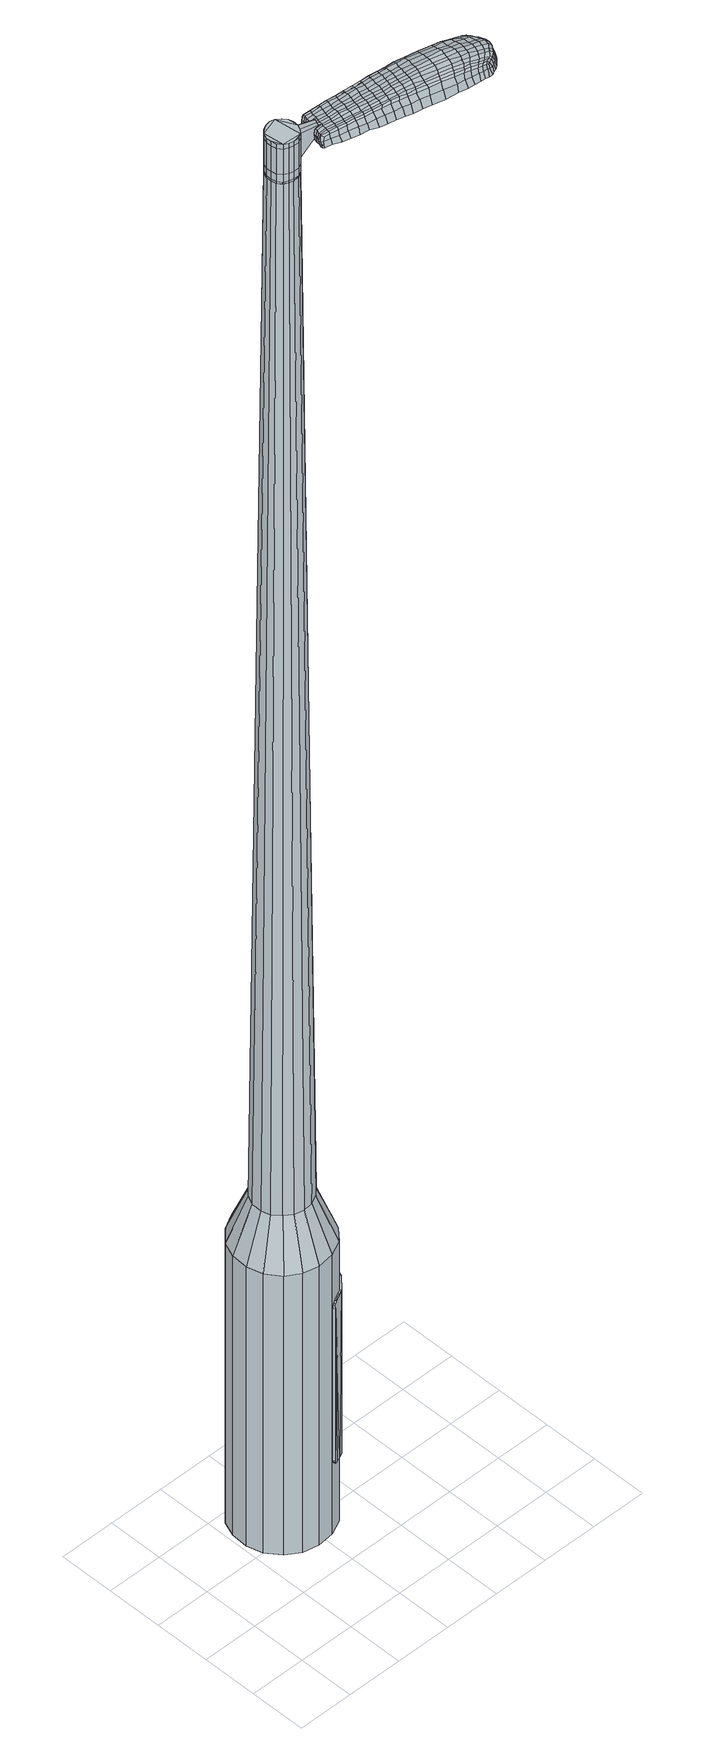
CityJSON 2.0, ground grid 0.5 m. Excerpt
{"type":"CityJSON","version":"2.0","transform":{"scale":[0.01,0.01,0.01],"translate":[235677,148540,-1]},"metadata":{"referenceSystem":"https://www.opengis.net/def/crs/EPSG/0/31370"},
"CityObjects":{
"object1":{"type":"GenericCityObject","attributes":{"cluster":130,"mean_distance_to_centroid":0.0256,"new_centroid_x":235677.94,"new_centroid_y":148541.18,"mean_distance_to_camera":5.74,"H1":27.94,"H2":18.45,"Z_final":111.02,"cluster2":-1,"proj_x":235677.26,"proj_y":148544.09,"id_line":62578,"bearing_l":256.79,"distance":2.99,"orientation":"left","G_obj":346.79},"geometry":[{"type":"MultiSurface","lod":"2","boundaries":[[[0,1,2,3]],[[1,4,5,2]],[[4,6,7,5]],[[6,8,9,7]],[[8,10,11,9]],[[10,12,13,11]],[[12,14,15,13]],[[14,16,17,15]],[[16,18,19,17]],[[18,20,21,19]],[[20,22,23,21]],[[22,24,25,23]],[[24,26,27,25]],[[26,28,29,27]],[[28,30,31,29]],[[30,32,33,31]],[[32,34,35,33]],[[34,0,3,35]],[[36,37,38,39]],[[38,40,41,42]],[[41,43,42]],[[42,44,45,46]],[[45,47,46]],[[46,48,49,50]],[[49,51,50]],[[42,46,50,38]],[[50,52,39,38]],[[53,36,39]],[[2,5,7,35]],[[7,9,11,15]],[[11,13,15]],[[15,17,19,23]],[[19,21,23]],[[23,25,27,31]],[[27,29,31]],[[15,23,31,7]],[[31,33,35,7]],[[3,2,35]],[[1,0,54,55]],[[0,34,56,54]],[[34,32,57,56]],[[32,30,58,57]],[[30,28,59,58]],[[28,26,60,59]],[[26,24,61,60]],[[24,22,62,61]],[[22,20,63,62]],[[20,18,64,63]],[[18,16,65,64]],[[16,14,66,65]],[[14,12,67,66]],[[12,10,68,67]],[[10,8,69,68]],[[8,6,70,69]],[[6,4,71,70]],[[4,1,55,71]],[[55,54,72,73]],[[54,56,74,72]],[[56,57,75,74]],[[57,58,76,75]],[[58,59,77,76]],[[59,60,78,77]],[[60,61,79,78]],[[61,62,80,79]],[[62,63,81,80]],[[63,64,82,81]],[[64,65,83,82]],[[65,66,84,83]],[[66,67,85,84]],[[67,68,86,85]],[[68,69,87,86]],[[69,70,88,87]],[[70,71,89,88]],[[71,55,73,89]],[[90,91,92,73]],[[74,93,91,90]],[[94,95,93,74]],[[76,96,95,94]],[[97,98,96,76]],[[99,100,98,97]],[[79,101,100,99]],[[80,102,101,79]],[[103,104,102,80]],[[82,105,104,103]],[[83,106,105,82]],[[84,107,106,83]],[[108,109,107,84]],[[86,110,109,108]],[[87,111,110,86]],[[112,113,111,87]],[[114,115,113,112]],[[73,92,115,114]],[[116,117,118,119]],[[120,116,119,121]],[[122,120,121,123]],[[124,122,123,125]],[[126,124,125,127]],[[128,126,127,129]],[[130,128,129,131]],[[132,130,131,133]],[[134,132,133,135]],[[136,134,135,137]],[[138,136,137,139]],[[140,138,139,141]],[[142,140,141,143]],[[144,142,143,145]],[[146,144,145,147]],[[148,146,147,149]],[[72,90,73]],[[72,74,90]],[[75,94,74]],[[75,76,94]],[[77,97,76]],[[77,78,99,97]],[[78,79,99]],[[81,103,80]],[[81,82,103]],[[85,108,84]],[[85,86,108]],[[88,112,87]],[[88,89,114,112]],[[89,73,114]],[[150,92,91]],[[151,115,92]],[[151,152,113,115]],[[152,111,113]],[[153,109,110]],[[153,107,109]],[[154,104,105]],[[154,102,104]],[[155,100,101]],[[155,156,98,100]],[[156,96,98]],[[157,95,96]],[[157,93,95]],[[150,91,93]],[[39,52,148,158]],[[92,150,159,149]],[[53,39,158,117]],[[150,93,118,159]],[[36,53,117,116]],[[93,157,119,118]],[[37,36,116,120]],[[157,96,121,119]],[[38,37,120,122]],[[96,156,123,121]],[[40,38,122,124]],[[156,155,125,123]],[[41,40,124,126]],[[155,101,127,125]],[[43,41,126,128]],[[101,102,129,127]],[[42,43,128,130]],[[102,154,131,129]],[[44,42,130,132]],[[154,105,133,131]],[[45,44,132,134]],[[105,106,135,133]],[[47,45,134,136]],[[106,107,137,135]],[[46,47,136,138]],[[107,153,139,137]],[[48,46,138,140]],[[153,110,141,139]],[[49,48,140,142]],[[110,111,143,141]],[[51,49,142,144]],[[111,152,145,143]],[[50,51,144,146]],[[152,151,147,145]],[[52,50,146,148]],[[151,92,149,147]],[[148,149,160,161]],[[149,159,162,160]],[[159,118,163,162]],[[118,117,164,163]],[[117,158,165,164]],[[158,148,161,165]],[[166,167,168,169]],[[170,166,169,171]],[[166,170,172,173]],[[167,166,173,174]],[[175,176,177,178]],[[179,175,178,180]],[[175,179,181,182]],[[176,175,182,183]],[[184,185,186,187]],[[188,184,187,189]],[[184,188,190,191]],[[185,184,191,192]],[[193,194,195,196]],[[197,193,196,198]],[[193,197,199,200]],[[194,193,200,201]],[[202,203,204,205]],[[206,202,205,207]],[[202,206,208,209]],[[203,202,209,210]],[[211,212,213,214]],[[215,211,214,216]],[[211,215,217,218]],[[212,211,218,219]],[[220,221,222,223]],[[212,220,223,213]],[[220,212,219,224]],[[221,220,224,225]],[[226,227,228,229]],[[221,226,229,222]],[[226,221,225,230]],[[227,226,230,231]],[[232,170,171,233]],[[227,232,233,228]],[[232,227,231,234]],[[170,232,234,172]],[[235,236,237,238]],[[239,235,238,240]],[[235,239,241,242]],[[236,235,242,243]],[[244,245,246,247]],[[236,244,247,237]],[[244,236,243,248]],[[245,244,248,249]],[[250,251,252,253]],[[245,250,253,246]],[[250,245,249,254]],[[251,250,254,255]],[[256,257,258,259]],[[251,256,259,252]],[[256,251,255,260]],[[257,256,260,261]],[[262,167,174,263]],[[257,262,263,258]],[[262,257,261,264]],[[167,262,264,168]],[[265,266,267,268]],[[269,265,268,270]],[[265,269,271,272]],[[266,265,272,273]],[[274,275,276,277]],[[266,274,277,267]],[[274,266,273,278]],[[275,274,278,279]],[[280,281,282,283]],[[275,280,283,276]],[[280,275,279,284]],[[281,280,284,285]],[[286,179,180,287]],[[281,286,287,282]],[[286,281,285,288]],[[179,286,288,181]],[[289,290,291,292]],[[293,289,292,294]],[[289,293,295,296]],[[290,289,296,297]],[[298,299,300,301]],[[290,298,301,291]],[[298,290,297,302]],[[299,298,302,303]],[[304,305,306,307]],[[299,304,307,300]],[[304,299,303,308]],[[305,304,308,309]],[[310,311,312,313]],[[305,310,313,306]],[[310,305,309,314]],[[311,310,314,315]],[[316,176,183,317]],[[311,316,317,312]],[[316,311,315,318]],[[176,316,318,177]],[[319,205,204,320]],[[321,319,320,322]],[[319,321,323,324]],[[205,319,324,207]],[[325,321,322,326]],[[327,325,326,328]],[[325,327,329,330]],[[321,325,330,323]],[[331,327,328,332]],[[333,331,332,334]],[[331,333,335,336]],[[327,331,336,329]],[[337,333,334,338]],[[339,337,338,340]],[[337,339,341,342]],[[333,337,342,335]],[[343,339,340,344]],[[194,343,344,195]],[[343,194,201,345]],[[339,343,345,341]],[[346,347,192,191]],[[348,346,191,190]],[[346,348,349,350]],[[347,346,350,351]],[[352,353,351,350]],[[354,352,350,349]],[[352,354,355,356]],[[353,352,356,357]],[[358,359,357,356]],[[360,358,356,355]],[[358,360,361,362]],[[359,358,362,363]],[[364,365,363,362]],[[366,364,362,361]],[[364,366,199,197]],[[365,364,197,198]],[[367,368,369,370]],[[269,367,370,271]],[[367,269,270,371]],[[368,367,371,372]],[[373,188,189,374]],[[368,373,374,369]],[[373,368,372,375]],[[188,373,375,190]],[[376,377,378,379]],[[215,376,379,217]],[[376,215,216,380]],[[377,376,380,381]],[[382,383,384,385]],[[377,382,385,378]],[[382,377,381,386]],[[383,382,386,387]],[[388,185,192,389]],[[383,388,389,384]],[[388,383,387,390]],[[185,388,390,186]],[[391,392,393,394]],[[173,391,394,174]],[[391,173,172,395]],[[392,391,395,396]],[[397,398,399,400]],[[392,397,400,393]],[[397,392,396,401]],[[398,397,401,402]],[[403,196,195,404]],[[398,403,404,399]],[[403,398,402,405]],[[196,403,405,198]],[[406,407,408,409]],[[178,406,409,180]],[[406,178,177,410]],[[407,406,410,411]],[[412,200,199,413]],[[407,412,413,408]],[[412,407,411,414]],[[200,412,414,201]],[[415,416,417,418]],[[293,415,418,295]],[[415,293,294,419]],[[416,415,419,420]],[[421,206,207,422]],[[416,421,422,417]],[[421,416,420,423]],[[206,421,423,208]],[[424,425,426,427]],[[239,424,427,241]],[[424,239,240,428]],[[425,424,428,429]],[[430,431,432,433]],[[425,430,433,426]],[[430,425,429,434]],[[431,430,434,435]],[[436,203,210,437]],[[431,436,437,432]],[[436,431,435,438]],[[203,436,438,204]],[[439,440,429,428]],[[238,439,428,240]],[[439,238,237,441]],[[440,439,441,442]],[[443,444,435,434]],[[440,443,434,429]],[[443,440,442,445]],[[444,443,445,446]],[[447,320,204,438]],[[444,447,438,435]],[[447,444,446,448]],[[320,447,448,322]],[[449,450,451,452]],[[296,449,452,297]],[[449,296,295,418]],[[450,449,418,417]],[[453,324,323,454]],[[450,453,454,451]],[[453,450,417,422]],[[324,453,422,207]],[[455,456,442,441]],[[247,455,441,237]],[[455,247,246,457]],[[456,455,457,458]],[[459,460,446,445]],[[456,459,445,442]],[[459,456,458,461]],[[460,459,461,462]],[[463,326,322,448]],[[460,463,448,446]],[[463,460,462,464]],[[326,463,464,328]],[[465,466,467,468]],[[302,465,468,303]],[[465,302,297,452]],[[466,465,452,451]],[[469,330,329,470]],[[466,469,470,467]],[[469,466,451,454]],[[330,469,454,323]],[[471,472,458,457]],[[253,471,457,246]],[[471,253,252,473]],[[472,471,473,474]],[[475,476,462,461]],[[472,475,461,458]],[[475,472,474,477]],[[476,475,477,478]],[[479,332,328,464]],[[476,479,464,462]],[[479,476,478,480]],[[332,479,480,334]],[[481,482,483,484]],[[308,481,484,309]],[[481,308,303,468]],[[482,481,468,467]],[[485,336,335,486]],[[482,485,486,483]],[[485,482,467,470]],[[336,485,470,329]],[[487,488,474,473]],[[259,487,473,252]],[[487,259,258,489]],[[488,487,489,490]],[[491,492,478,477]],[[488,491,477,474]],[[491,488,490,493]],[[492,491,493,494]],[[495,338,334,480]],[[492,495,480,478]],[[495,492,494,496]],[[338,495,496,340]],[[497,498,499,500]],[[314,497,500,315]],[[497,314,309,484]],[[498,497,484,483]],[[501,342,341,502]],[[498,501,502,499]],[[501,498,483,486]],[[342,501,486,335]],[[503,504,490,489]],[[263,503,489,258]],[[503,263,174,394]],[[504,503,394,393]],[[505,506,494,493]],[[504,505,493,490]],[[505,504,393,400]],[[506,505,400,399]],[[507,344,340,496]],[[506,507,496,494]],[[507,506,399,404]],[[344,507,404,195]],[[508,509,411,410]],[[318,508,410,177]],[[508,318,315,500]],[[509,508,500,499]],[[510,345,201,414]],[[509,510,414,411]],[[510,509,499,502]],[[345,510,502,341]],[[511,512,372,371]],[[268,511,371,270]],[[511,268,267,513]],[[512,511,513,514]],[[515,348,190,375]],[[512,515,375,372]],[[515,512,514,516]],[[348,515,516,349]],[[517,518,519,520]],[[218,517,520,219]],[[517,218,217,379]],[[518,517,379,378]],[[521,522,523,524]],[[518,521,524,519]],[[521,518,378,385]],[[522,521,385,384]],[[525,347,351,526]],[[522,525,526,523]],[[525,522,384,389]],[[347,525,389,192]],[[527,528,514,513]],[[277,527,513,267]],[[527,277,276,529]],[[528,527,529,530]],[[531,354,349,516]],[[528,531,516,514]],[[531,528,530,532]],[[354,531,532,355]],[[533,534,535,536]],[[224,533,536,225]],[[533,224,219,520]],[[534,533,520,519]],[[537,538,539,540]],[[534,537,540,535]],[[537,534,519,524]],[[538,537,524,523]],[[541,353,357,542]],[[538,541,542,539]],[[541,538,523,526]],[[353,541,526,351]],[[543,544,530,529]],[[283,543,529,276]],[[543,283,282,545]],[[544,543,545,546]],[[547,360,355,532]],[[544,547,532,530]],[[547,544,546,548]],[[360,547,548,361]],[[549,550,551,552]],[[230,549,552,231]],[[549,230,225,536]],[[550,549,536,535]],[[553,554,555,556]],[[550,553,556,551]],[[553,550,535,540]],[[554,553,540,539]],[[557,359,363,558]],[[554,557,558,555]],[[557,554,539,542]],[[359,557,542,357]],[[559,560,546,545]],[[287,559,545,282]],[[559,287,180,409]],[[560,559,409,408]],[[561,366,361,548]],[[560,561,548,546]],[[561,560,408,413]],[[366,561,413,199]],[[562,563,396,395]],[[234,562,395,172]],[[562,234,231,552]],[[563,562,552,551]],[[564,565,402,401]],[[563,564,401,396]],[[564,563,551,556]],[[565,564,556,555]],[[566,365,198,405]],[[565,566,405,402]],[[566,565,555,558]],[[365,566,558,363]],[[567,568,569,570]],[[570,569,571,572]],[[573,571,569,574]],[[574,569,568,575]],[[576,577,578,579]],[[579,578,580,581]],[[582,580,578,583]],[[583,578,577,584]],[[585,586,587,588]],[[588,587,589,590]],[[591,589,587,592]],[[592,587,586,593]],[[594,595,596,597]],[[597,596,598,599]],[[600,598,596,601]],[[601,596,595,602]],[[603,604,605,606]],[[606,605,607,608]],[[609,607,605,610]],[[610,605,604,611]],[[612,613,614,615]],[[615,614,616,617]],[[618,616,614,619]],[[619,614,613,620]],[[621,622,623,624]],[[624,623,613,612]],[[620,613,623,625]],[[625,623,622,626]],[[627,628,629,630]],[[630,629,622,621]],[[626,622,629,631]],[[631,629,628,632]],[[572,571,633,634]],[[634,633,628,627]],[[632,628,633,635]],[[635,633,571,573]],[[636,637,638,639]],[[639,638,640,641]],[[642,640,638,643]],[[643,638,637,644]],[[645,646,647,648]],[[648,647,637,636]],[[644,637,647,649]],[[649,647,646,650]],[[651,652,653,654]],[[654,653,646,645]],[[650,646,653,655]],[[655,653,652,656]],[[657,658,659,660]],[[660,659,652,651]],[[656,652,659,661]],[[661,659,658,662]],[[575,568,663,664]],[[664,663,658,657]],[[662,658,663,665]],[[665,663,568,567]],[[666,667,668,669]],[[669,668,670,671]],[[672,670,668,673]],[[673,668,667,674]],[[675,676,677,678]],[[678,677,667,666]],[[674,667,677,679]],[[679,677,676,680]],[[681,682,683,684]],[[684,683,676,675]],[[680,676,683,685]],[[685,683,682,686]],[[581,580,687,688]],[[688,687,682,681]],[[686,682,687,689]],[[689,687,580,582]],[[690,691,692,693]],[[693,692,694,695]],[[696,694,692,697]],[[697,692,691,698]],[[699,700,701,702]],[[702,701,691,690]],[[698,691,701,703]],[[703,701,700,704]],[[705,706,707,708]],[[708,707,700,699]],[[704,700,707,709]],[[709,707,706,710]],[[711,712,713,714]],[[714,713,706,705]],[[710,706,713,715]],[[715,713,712,716]],[[584,577,717,718]],[[718,717,712,711]],[[716,712,717,719]],[[719,717,577,576]],[[603,606,720,721]],[[721,720,722,723]],[[724,722,720,725]],[[725,720,606,608]],[[723,722,726,727]],[[727,726,728,729]],[[730,728,726,731]],[[731,726,722,724]],[[729,728,732,733]],[[733,732,734,735]],[[736,734,732,737]],[[737,732,728,730]],[[735,734,738,739]],[[739,738,740,741]],[[742,740,738,743]],[[743,738,734,736]],[[741,740,744,745]],[[745,744,595,594]],[[602,595,744,746]],[[746,744,740,742]],[[593,747,748,592]],[[592,748,749,591]],[[750,749,748,751]],[[751,748,747,752]],[[752,753,754,751]],[[751,754,755,750]],[[756,755,754,757]],[[757,754,753,758]],[[758,759,760,757]],[[757,760,761,756]],[[762,761,760,763]],[[763,760,759,764]],[[764,765,766,763]],[[763,766,767,762]],[[600,767,766,598]],[[598,766,765,599]],[[768,769,770,771]],[[771,770,670,672]],[[671,670,770,772]],[[772,770,769,773]],[[590,589,774,775]],[[775,774,769,768]],[[773,769,774,776]],[[776,774,589,591]],[[777,778,779,780]],[[780,779,616,618]],[[617,616,779,781]],[[781,779,778,782]],[[783,784,785,786]],[[786,785,778,777]],[[782,778,785,787]],[[787,785,784,788]],[[593,586,789,790]],[[790,789,784,783]],[[788,784,789,791]],[[791,789,586,585]],[[792,793,794,795]],[[795,794,574,575]],[[573,574,794,796]],[[796,794,793,797]],[[798,799,800,801]],[[801,800,793,792]],[[797,793,800,802]],[[802,800,799,803]],[[594,597,804,805]],[[805,804,799,798]],[[803,799,804,806]],[[806,804,597,599]],[[807,808,809,810]],[[810,809,579,581]],[[576,579,809,811]],[[811,809,808,812]],[[600,601,813,814]],[[814,813,808,807]],[[812,808,813,815]],[[815,813,601,602]],[[816,817,818,819]],[[819,818,694,696]],[[695,694,818,820]],[[820,818,817,821]],[[608,607,822,823]],[[823,822,817,816]],[[821,817,822,824]],[[824,822,607,609]],[[825,826,827,828]],[[828,827,640,642]],[[641,640,827,829]],[[829,827,826,830]],[[831,832,833,834]],[[834,833,826,825]],[[830,826,833,835]],[[835,833,832,836]],[[611,604,837,838]],[[838,837,832,831]],[[836,832,837,839]],[[839,837,604,603]],[[830,840,841,829]],[[829,841,639,641]],[[636,639,841,842]],[[842,841,840,843]],[[836,844,845,835]],[[835,845,840,830]],[[843,840,845,846]],[[846,845,844,847]],[[603,721,848,839]],[[839,848,844,836]],[[847,844,848,849]],[[849,848,721,723]],[[850,851,852,853]],[[853,852,697,698]],[[696,697,852,819]],[[819,852,851,816]],[[724,725,854,855]],[[855,854,851,850]],[[816,851,854,823]],[[823,854,725,608]],[[843,856,857,842]],[[842,857,648,636]],[[645,648,857,858]],[[858,857,856,859]],[[847,860,861,846]],[[846,861,856,843]],[[859,856,861,862]],[[862,861,860,863]],[[723,727,864,849]],[[849,864,860,847]],[[863,860,864,865]],[[865,864,727,729]],[[866,867,868,869]],[[869,868,703,704]],[[698,703,868,853]],[[853,868,867,850]],[[730,731,870,871]],[[871,870,867,866]],[[850,867,870,855]],[[855,870,731,724]],[[859,872,873,858]],[[858,873,654,645]],[[651,654,873,874]],[[874,873,872,875]],[[863,876,877,862]],[[862,877,872,859]],[[875,872,877,878]],[[878,877,876,879]],[[729,733,880,865]],[[865,880,876,863]],[[879,876,880,881]],[[881,880,733,735]],[[882,883,884,885]],[[885,884,709,710]],[[704,709,884,869]],[[869,884,883,866]],[[736,737,886,887]],[[887,886,883,882]],[[866,883,886,871]],[[871,886,737,730]],[[875,888,889,874]],[[874,889,660,651]],[[657,660,889,890]],[[890,889,888,891]],[[879,892,893,878]],[[878,893,888,875]],[[891,888,893,894]],[[894,893,892,895]],[[735,739,896,881]],[[881,896,892,879]],[[895,892,896,897]],[[897,896,739,741]],[[898,899,900,901]],[[901,900,715,716]],[[710,715,900,885]],[[885,900,899,882]],[[742,743,902,903]],[[903,902,899,898]],[[882,899,902,887]],[[887,902,743,736]],[[891,904,905,890]],[[890,905,664,657]],[[575,664,905,795]],[[795,905,904,792]],[[895,906,907,894]],[[894,907,904,891]],[[792,904,907,801]],[[801,907,906,798]],[[741,745,908,897]],[[897,908,906,895]],[[798,906,908,805]],[[805,908,745,594]],[[812,909,910,811]],[[811,910,719,576]],[[716,719,910,901]],[[901,910,909,898]],[[602,746,911,815]],[[815,911,909,812]],[[898,909,911,903]],[[903,911,746,742]],[[773,912,913,772]],[[772,913,669,671]],[[666,669,913,914]],[[914,913,912,915]],[[591,749,916,776]],[[776,916,912,773]],[[915,912,916,917]],[[917,916,749,750]],[[918,919,920,921]],[[921,920,619,620]],[[618,619,920,780]],[[780,920,919,777]],[[922,923,924,925]],[[925,924,919,918]],[[777,919,924,786]],[[786,924,923,783]],[[752,747,926,927]],[[927,926,923,922]],[[783,923,926,790]],[[790,926,747,593]],[[915,928,929,914]],[[914,929,678,666]],[[675,678,929,930]],[[930,929,928,931]],[[750,755,932,917]],[[917,932,928,915]],[[931,928,932,933]],[[933,932,755,756]],[[934,935,936,937]],[[937,936,625,626]],[[620,625,936,921]],[[921,936,935,918]],[[938,939,940,941]],[[941,940,935,934]],[[918,935,940,925]],[[925,940,939,922]],[[758,753,942,943]],[[943,942,939,938]],[[922,939,942,927]],[[927,942,753,752]],[[931,944,945,930]],[[930,945,684,675]],[[681,684,945,946]],[[946,945,944,947]],[[756,761,948,933]],[[933,948,944,931]],[[947,944,948,949]],[[949,948,761,762]],[[950,951,952,953]],[[953,952,631,632]],[[626,631,952,937]],[[937,952,951,934]],[[954,955,956,957]],[[957,956,951,950]],[[934,951,956,941]],[[941,956,955,938]],[[764,759,958,959]],[[959,958,955,954]],[[938,955,958,943]],[[943,958,759,758]],[[947,960,961,946]],[[946,961,688,681]],[[581,688,961,810]],[[810,961,960,807]],[[762,767,962,949]],[[949,962,960,947]],[[807,960,962,814]],[[814,962,767,600]],[[797,963,964,796]],[[796,964,635,573]],[[632,635,964,953]],[[953,964,963,950]],[[803,965,966,802]],[[802,966,963,797]],[[950,963,966,957]],[[957,966,965,954]],[[599,765,967,806]],[[806,967,965,803]],[[954,965,967,959]],[[959,967,765,764]],[[567,570,169,168]],[[570,572,171,169]],[[582,583,182,181]],[[583,584,183,182]],[[585,588,187,186]],[[588,590,189,187]],[[609,610,209,208]],[[610,611,210,209]],[[612,615,214,213]],[[615,617,216,214]],[[621,624,223,222]],[[624,612,213,223]],[[627,630,229,228]],[[630,621,222,229]],[[572,634,233,171]],[[634,627,228,233]],[[642,643,242,241]],[[643,644,243,242]],[[644,649,248,243]],[[649,650,249,248]],[[650,655,254,249]],[[655,656,255,254]],[[656,661,260,255]],[[661,662,261,260]],[[662,665,264,261]],[[665,567,168,264]],[[672,673,272,271]],[[673,674,273,272]],[[674,679,278,273]],[[679,680,279,278]],[[680,685,284,279]],[[685,686,285,284]],[[686,689,288,285]],[[689,582,181,288]],[[690,693,292,291]],[[693,695,294,292]],[[699,702,301,300]],[[702,690,291,301]],[[705,708,307,306]],[[708,699,300,307]],[[711,714,313,312]],[[714,705,306,313]],[[584,718,317,183]],[[718,711,312,317]],[[768,771,370,369]],[[771,672,271,370]],[[590,775,374,189]],[[775,768,369,374]],[[617,781,380,216]],[[781,782,381,380]],[[782,787,386,381]],[[787,788,387,386]],[[788,791,390,387]],[[791,585,186,390]],[[695,820,419,294]],[[820,821,420,419]],[[821,824,423,420]],[[824,609,208,423]],[[825,828,427,426]],[[828,642,241,427]],[[831,834,433,432]],[[834,825,426,433]],[[611,838,437,210]],[[838,831,432,437]],[[968,969,970,971]],[[972,973,971,970]],[[974,975,976,977]],[[978,979,980,981]],[[969,982,983,970]],[[984,972,970,983]],[[985,974,977,986]],[[987,988,979,978]],[[982,989,990,983]],[[990,991,984,983]],[[992,985,986,993]],[[994,988,987,995]],[[989,996,997,990]],[[997,998,991,990]],[[999,992,993,1000]],[[1001,994,995,1002]],[[1003,1004,1005,1006]],[[1007,1008,1004,1003]],[[1007,1009,1010,1008]],[[1009,1011,1012,1010]],[[1013,1014,1015,1016]],[[1017,1018,1014,1013]],[[1019,1020,1018,1017]],[[1021,1022,1020,1019]],[[1016,1005,1004,1013]],[[1013,1004,1008,1017]],[[1008,1010,1019,1017]],[[1010,1012,1021,1019]],[[977,976,973,972]],[[986,977,972,984]],[[991,993,986,984]],[[998,1000,993,991]],[[978,981,975,974]],[[987,978,974,985]],[[995,987,985,992]],[[1002,995,992,999]],[[979,1003,1006,980]],[[988,1007,1003,979]],[[1009,1007,988,994]],[[1011,1009,994,1001]],[[1023,1024,1025,1026]],[[1025,1027,1028,1029]],[[1025,1029,1030,1031]],[[1025,1031,1026]],[[1032,1023,1026,1033]],[[1034,1033,1026,1035]],[[1036,1035,1026]],[[1037,1025,1024,1038]],[[1039,1037,1038,1040]],[[1041,1039,1040,1042]],[[1043,1041,1042,1044]],[[1045,1043,1044,1046]],[[1046,1047,1048,1049]],[[1046,1049,1050,1051]],[[1046,1051,1052,1053]],[[1052,1054,1055,1056]],[[1052,1056,1057,1058]],[[1052,1058,1053]],[[1046,1053,1045]],[[1059,1060,1024,1023]],[[1061,1062,1027,1025]],[[1063,1064,1036,1026]],[[1060,1065,1038,1024]],[[1066,1061,1025,1037]],[[1065,1067,1040,1038]],[[1068,1066,1037,1039]],[[1067,1069,1042,1040]],[[1070,1068,1039,1041]],[[1069,1071,1044,1042]],[[1072,1070,1041,1043]],[[1071,1073,1046,1044]],[[1074,1072,1043,1045]],[[1073,1075,1047,1046]],[[1076,1077,1054,1052]],[[1078,1074,1045,1053]],[[1048,1047,1075,1079]],[[1049,1048,1079,1080]],[[1050,1049,1080,1081]],[[1051,1050,1081,1082]],[[1052,1051,1082,1076]],[[1083,1059,1023,1032]],[[1084,1083,1032,1033]],[[1085,1084,1033,1034]],[[1086,1085,1034,1035]],[[1064,1086,1035,1036]],[[1028,1027,1062,1087]],[[1055,1054,1077,1088]],[[1029,1028,1087,1089]],[[1030,1029,1089,1090]],[[1031,1030,1090,1091]],[[1026,1031,1091,1063]],[[1056,1055,1088,1092]],[[1057,1056,1092,1093]],[[1058,1057,1093,1094]],[[1053,1058,1094,1078]]]}]}
},
"vertices":[
[137,110,384],[131,96,384],[131,96,96],[137,110,96],[121,85,384],[121,85,96],[108,79,384],[108,79,96],[93,77,384],[93,77,96],[79,80,384],[79,80,96],[67,88,384],[67,88,96],[58,100,384],[58,100,96],[54,114,384],[54,114,96],[55,129,384],[55,129,96],[60,142,384],[60,142,96],[71,153,384],[71,153,96],[84,160,384],[84,160,96],[98,162,384],[98,162,96],[113,158,384],[113,158,96],[125,150,384],[125,150,96],[134,138,384],[134,138,96],[138,124,384],[138,124,96],[108,125,1524],[105,129,1524],[101,132,1524],[109,116,1524],[97,133,1524],[92,132,1524],[85,127,1524],[88,130,1524],[83,122,1524],[83,118,1524],[87,109,1524],[84,113,1524],[91,107,1524],[95,106,1524],[104,108,1524],[100,106,1524],[107,112,1524],[109,121,1524],[120,114,429],[117,105,429],[121,122,429],[118,131,429],[113,138,429],[106,142,429],[97,144,429],[89,143,429],[81,139,429],[75,133,429],[71,125,429],[71,116,429],[73,108,429],[79,101,429],[86,96,429],[94,94,429],[103,95,429],[111,99,429],[109,116,1483],[107,112,1483],[109,121,1483],[108,125,1483],[105,129,1483],[101,132,1483],[97,133,1483],[92,132,1483],[88,130,1483],[85,127,1483],[83,122,1483],[83,118,1483],[84,113,1483],[87,109,1483],[91,107,1483],[95,106,1483],[100,106,1483],[104,108,1483],[108,116,1483],[108,116,1485],[107,112,1485],[109,121,1485],[107,125,1483],[107,125,1485],[105,129,1485],[101,131,1483],[101,131,1485],[97,132,1483],[97,132,1485],[92,132,1485],[88,130,1485],[85,126,1483],[85,126,1485],[83,122,1485],[83,118,1485],[84,113,1485],[87,110,1483],[87,110,1485],[91,107,1485],[95,106,1485],[100,107,1483],[100,107,1485],[104,109,1483],[104,109,1485],[108,125,1519],[109,121,1519],[109,121,1493],[108,125,1493],[105,129,1519],[105,129,1493],[101,132,1519],[101,132,1493],[97,133,1519],[97,133,1493],[92,132,1519],[92,132,1493],[88,130,1519],[88,130,1493],[85,127,1519],[85,127,1493],[83,122,1519],[83,122,1493],[83,118,1519],[83,118,1493],[84,113,1519],[84,113,1493],[87,109,1519],[87,109,1493],[91,107,1519],[91,107,1493],[95,106,1519],[95,106,1493],[100,106,1519],[100,106,1493],[104,108,1519],[104,108,1493],[107,112,1519],[107,112,1493],[109,116,1485],[104,108,1485],[100,106,1485],[87,109,1485],[85,127,1485],[97,133,1485],[101,132,1485],[108,125,1485],[109,116,1519],[109,116,1493],[126,109,1513],[126,109,1518],[127,112,1513],[128,115,1513],[128,115,1518],[127,112,1518],[195,76,1519],[188,78,1518],[189,76,1509],[196,74,1510],[203,74,1519],[204,72,1510],[203,75,1526],[194,78,1525],[187,80,1525],[204,113,1519],[197,115,1518],[196,113,1525],[203,112,1525],[212,112,1519],[211,110,1526],[214,113,1510],[205,115,1510],[198,116,1509],[271,80,1519],[270,76,1519],[271,76,1513],[272,79,1513],[271,84,1519],[272,84,1513],[270,84,1524],[270,80,1524],[269,76,1524],[199,96,1530],[192,98,1529],[191,95,1529],[198,93,1530],[208,94,1531],[207,91,1531],[209,98,1530],[200,100,1530],[193,102,1529],[120,115,1512],[120,112,1512],[121,112,1517],[122,114,1517],[121,118,1512],[122,117,1517],[122,118,1506],[121,115,1506],[121,112,1506],[253,64,1519],[249,64,1519],[250,63,1512],[253,62,1512],[255,64,1518],[256,62,1512],[255,65,1522],[253,65,1523],[249,65,1524],[245,65,1519],[239,66,1519],[240,64,1512],[245,63,1512],[245,66,1524],[239,67,1525],[233,67,1519],[226,68,1519],[226,67,1511],[234,65,1511],[233,68,1526],[225,70,1526],[214,71,1519],[215,69,1510],[214,73,1526],[124,97,1513],[131,95,1513],[131,96,1518],[124,98,1517],[119,99,1512],[120,99,1516],[119,98,1506],[125,96,1507],[132,93,1507],[138,93,1514],[146,90,1515],[145,92,1520],[138,94,1519],[139,91,1507],[146,89,1507],[153,88,1515],[160,86,1516],[159,88,1522],[152,90,1521],[154,87,1508],[161,84,1508],[167,84,1517],[174,82,1517],[173,84,1524],[166,86,1523],[168,82,1508],[175,80,1509],[181,80,1518],[180,82,1524],[182,78,1509],[262,98,1519],[259,100,1519],[258,98,1524],[261,97,1523],[264,97,1518],[263,97,1522],[265,98,1512],[263,99,1512],[260,101,1512],[254,101,1519],[249,103,1519],[248,102,1525],[253,100,1524],[255,102,1512],[250,104,1512],[243,105,1519],[235,107,1519],[234,105,1526],[242,103,1526],[244,106,1511],[237,108,1511],[224,109,1519],[223,108,1526],[225,110,1510],[131,126,1513],[139,125,1513],[140,126,1507],[132,127,1507],[125,127,1512],[126,128,1506],[126,126,1516],[130,125,1517],[138,124,1518],[146,124,1514],[153,123,1515],[155,124,1507],[147,125,1507],[145,123,1519],[152,121,1520],[161,121,1515],[168,120,1516],[170,121,1508],[162,122,1508],[160,120,1521],[167,119,1522],[175,119,1517],[183,117,1517],[184,119,1509],[177,120,1508],[174,117,1523],[181,116,1524],[190,116,1518],[191,117,1509],[188,115,1524],[127,113,1519],[126,111,1519],[134,111,1520],[134,109,1520],[135,114,1520],[128,116,1519],[141,110,1522],[141,107,1522],[149,108,1523],[148,105,1523],[149,111,1523],[142,113,1521],[156,106,1524],[155,104,1524],[163,105,1525],[162,102,1525],[164,108,1525],[157,109,1524],[170,103,1526],[170,100,1526],[178,101,1527],[177,98,1527],[178,105,1527],[171,106,1526],[185,100,1528],[184,97,1528],[186,103,1528],[267,81,1527],[266,77,1527],[267,85,1526],[262,86,1527],[262,82,1528],[261,78,1528],[256,83,1529],[255,80,1529],[256,87,1528],[249,89,1530],[249,85,1530],[248,81,1530],[242,87,1531],[241,83,1531],[242,91,1530],[234,93,1531],[233,89,1531],[232,85,1531],[221,92,1531],[220,88,1531],[221,95,1531],[266,96,1518],[268,93,1519],[269,94,1513],[267,97,1513],[264,95,1523],[266,93,1523],[270,89,1519],[271,89,1513],[268,89,1524],[258,64,1518],[260,65,1518],[259,66,1523],[256,65,1523],[258,63,1513],[261,64,1513],[263,67,1519],[266,70,1519],[265,70,1524],[262,68,1523],[264,66,1513],[267,69,1513],[269,73,1519],[267,73,1524],[270,72,1513],[194,79,1528],[195,81,1528],[188,83,1528],[187,81,1527],[203,77,1528],[203,79,1529],[196,84,1529],[197,87,1530],[190,89,1529],[189,86,1528],[204,81,1529],[205,85,1530],[198,90,1530],[190,92,1529],[206,88,1531],[202,111,1528],[202,108,1529],[210,107,1529],[211,109,1528],[195,112,1527],[194,110,1528],[201,104,1529],[210,103,1530],[194,106,1528],[123,126,1512],[123,124,1512],[124,124,1517],[124,126,1517],[124,127,1506],[124,125,1506],[122,121,1512],[123,121,1517],[123,121,1506],[117,100,1512],[117,102,1512],[118,101,1506],[118,99,1506],[118,101,1517],[119,102,1517],[118,104,1512],[119,107,1512],[119,106,1506],[119,103,1506],[119,104,1517],[120,107,1517],[119,109,1512],[120,109,1506],[120,109,1517],[124,99,1519],[124,101,1519],[131,97,1520],[131,99,1520],[125,103,1519],[125,106,1519],[132,101,1520],[132,104,1520],[126,108,1519],[133,106,1520],[130,124,1519],[129,122,1519],[137,121,1520],[137,123,1520],[128,119,1519],[136,118,1520],[138,95,1521],[138,97,1521],[145,93,1522],[146,95,1522],[139,99,1521],[140,102,1521],[146,97,1522],[147,100,1523],[140,105,1522],[147,103,1523],[144,122,1521],[144,120,1521],[151,118,1522],[152,120,1522],[143,116,1521],[150,115,1522],[152,91,1523],[153,93,1523],[159,89,1524],[160,91,1524],[153,95,1523],[154,98,1524],[160,93,1525],[161,96,1525],[155,101,1524],[162,99,1525],[159,119,1523],[158,117,1523],[166,115,1524],[166,117,1524],[158,113,1524],[165,112,1525],[167,87,1525],[167,89,1525],[174,85,1526],[174,87,1526],[168,91,1526],[168,94,1526],[175,90,1527],[175,92,1527],[169,97,1526],[176,95,1527],[173,116,1525],[173,114,1525],[180,113,1526],[181,115,1526],[172,110,1526],[179,109,1527],[181,83,1527],[181,85,1527],[182,88,1527],[183,91,1528],[183,94,1528],[188,113,1527],[187,111,1527],[187,107,1528],[262,96,1525],[264,93,1525],[259,97,1526],[260,95,1526],[265,89,1526],[261,91,1527],[254,66,1525],[257,67,1525],[253,67,1526],[251,66,1525],[259,68,1525],[262,71,1526],[258,72,1527],[255,69,1526],[264,74,1526],[260,75,1527],[254,99,1526],[255,96,1527],[248,100,1527],[249,98,1528],[256,92,1528],[249,94,1529],[246,67,1526],[247,68,1527],[241,70,1528],[240,68,1527],[250,70,1527],[252,73,1528],[245,74,1529],[243,72,1528],[254,76,1528],[247,78,1530],[242,102,1528],[242,100,1529],[234,104,1528],[234,101,1529],[242,95,1529],[234,97,1530],[234,69,1528],[235,71,1528],[227,73,1529],[226,71,1528],[237,73,1529],[238,76,1530],[230,78,1530],[228,75,1530],[240,79,1530],[231,82,1531],[222,106,1529],[222,104,1529],[222,100,1530],[214,74,1528],[215,76,1529],[216,78,1530],[218,81,1530],[219,85,1531],[189,78,1509],[189,80,1518],[195,78,1518],[196,76,1509],[204,76,1519],[205,74,1510],[203,77,1525],[195,80,1525],[188,81,1525],[195,112,1525],[197,113,1518],[204,111,1518],[202,110,1525],[212,110,1519],[211,109,1525],[214,111,1510],[205,113,1509],[198,114,1509],[269,76,1513],[268,77,1519],[269,80,1519],[270,80,1513],[269,84,1519],[270,83,1513],[268,84,1524],[268,80,1524],[267,77,1524],[192,95,1528],[192,98,1528],[199,96,1529],[199,93,1529],[208,94,1529],[207,91,1529],[209,98,1529],[200,100,1529],[193,101,1528],[123,111,1516],[122,112,1512],[123,114,1512],[124,114,1516],[123,117,1512],[124,117,1516],[124,117,1506],[124,114,1506],[123,111,1506],[250,65,1512],[250,66,1519],[253,66,1518],[253,64,1512],[255,66,1518],[255,64,1512],[254,67,1522],[253,67,1523],[250,67,1523],[240,66,1512],[239,67,1519],[245,67,1519],[246,65,1512],[245,68,1524],[239,69,1525],[227,68,1511],[226,70,1519],[234,69,1519],[234,67,1511],[233,70,1525],[226,72,1526],[215,73,1519],[216,71,1510],[214,74,1526],[131,98,1518],[132,97,1513],[125,99,1513],[124,100,1517],[120,100,1512],[121,101,1515],[121,99,1506],[125,98,1506],[133,95,1507],[146,94,1520],[146,92,1514],[139,94,1514],[139,96,1519],[140,93,1507],[147,91,1507],[160,89,1522],[161,88,1516],[153,90,1515],[153,92,1521],[154,89,1508],[161,86,1508],[174,85,1523],[175,84,1517],[168,86,1516],[167,87,1522],[168,84,1508],[176,82,1508],[182,82,1517],[181,83,1524],[183,80,1509],[257,97,1523],[258,98,1519],[261,97,1518],[260,96,1523],[263,96,1518],[262,95,1522],[264,97,1512],[262,98,1512],[259,99,1512],[247,100,1525],[248,101,1519],[253,99,1519],[252,98,1524],[255,100,1512],[249,102,1512],[234,103,1526],[235,105,1519],[242,103,1519],[241,102,1525],[244,104,1511],[236,106,1511],[223,107,1519],[222,106,1526],[225,108,1510],[139,124,1507],[138,123,1513],[131,124,1513],[132,125,1506],[126,125,1512],[127,126,1506],[126,124,1515],[130,124,1517],[137,122,1518],[154,122,1507],[153,121,1514],[146,122,1514],[147,123,1507],[145,121,1519],[152,120,1520],[169,119,1508],[168,118,1516],[160,119,1515],[162,120,1508],[159,118,1521],[167,117,1522],[184,117,1508],[182,115,1517],[175,117,1516],[177,118,1508],[174,116,1522],[181,114,1523],[189,114,1517],[191,115,1509],[188,113,1524],[128,113,1518],[127,110,1518],[135,111,1519],[134,109,1519],[135,114,1519],[129,116,1518],[142,110,1520],[141,107,1520],[149,108,1521],[149,105,1521],[150,111,1521],[143,112,1520],[156,106,1523],[156,104,1523],[164,105,1524],[163,102,1524],[164,108,1524],[157,109,1523],[171,103,1525],[170,100,1525],[178,101,1526],[177,98,1526],[179,104,1526],[172,106,1525],[185,100,1527],[185,97,1527],[186,103,1527],[265,78,1526],[265,81,1526],[265,84,1525],[262,85,1526],[262,82,1526],[261,78,1526],[255,80,1528],[256,83,1528],[256,87,1527],[249,89,1528],[249,85,1529],[248,81,1529],[241,83,1530],[242,86,1530],[242,90,1529],[233,92,1530],[233,88,1530],[232,85,1530],[220,88,1530],[221,91,1530],[221,95,1530],[267,93,1513],[266,92,1518],[264,95,1518],[265,95,1512],[263,94,1523],[264,92,1523],[267,88,1519],[268,88,1513],[266,88,1523],[258,68,1523],[259,67,1518],[257,66,1518],[256,67,1523],[257,65,1512],[259,66,1512],[263,72,1523],[265,71,1519],[262,69,1519],[261,69,1523],[262,68,1513],[265,71,1513],[267,74,1519],[265,74,1524],[268,73,1513],[189,83,1527],[195,82,1527],[195,81,1527],[188,82,1526],[203,78,1527],[204,79,1528],[190,89,1528],[197,87,1528],[196,84,1528],[189,86,1527],[205,82,1528],[206,85,1529],[198,90,1529],[191,92,1528],[207,88,1529],[210,106,1528],[202,108,1527],[202,109,1527],[210,108,1527],[195,111,1526],[195,109,1527],[201,104,1528],[210,102,1528],[194,105,1527],[126,123,1516],[125,124,1512],[125,125,1512],[126,124,1516],[126,126,1506],[126,124,1506],[124,121,1512],[125,120,1516],[125,121,1506],[120,101,1506],[120,101,1512],[119,101,1512],[120,100,1506],[120,101,1516],[121,102,1516],[122,106,1506],[121,106,1512],[120,104,1512],[121,103,1506],[121,104,1516],[122,106,1516],[121,109,1512],[122,108,1506],[122,109,1516],[125,101,1518],[125,100,1518],[132,98,1519],[132,99,1519],[126,106,1518],[125,103,1518],[132,101,1519],[133,104,1519],[127,108,1518],[134,106,1519],[137,121,1519],[130,122,1518],[130,123,1518],[137,122,1519],[129,119,1518],[136,118,1519],[139,97,1520],[139,96,1520],[146,94,1521],[146,95,1521],[140,102,1520],[140,99,1520],[147,97,1521],[147,100,1521],[141,104,1520],[148,103,1521],[152,118,1521],[144,119,1520],[145,120,1520],[152,119,1521],[144,116,1520],[151,114,1521],[153,93,1522],[153,92,1522],[160,90,1523],[160,91,1523],[155,98,1522],[154,95,1522],[161,94,1523],[162,96,1524],[155,101,1523],[162,99,1524],[166,115,1523],[159,116,1522],[159,118,1522],[166,116,1523],[158,113,1522],[165,111,1523],[168,89,1524],[167,88,1524],[174,86,1525],[175,87,1525],[169,94,1525],[168,92,1524],[175,90,1525],[176,93,1526],[170,97,1525],[177,95,1526],[181,112,1525],[173,113,1524],[174,115,1524],[181,113,1525],[173,110,1524],[180,108,1525],[182,85,1526],[181,84,1526],[183,91,1527],[182,88,1526],[184,94,1527],[188,111,1526],[188,112,1526],[187,107,1526],[262,93,1524],[261,95,1524],[258,96,1525],[259,94,1525],[264,89,1525],[261,90,1525],[252,69,1525],[256,68,1524],[254,68,1524],[250,68,1525],[257,73,1526],[261,72,1525],[259,70,1524],[255,70,1525],[263,75,1525],[259,75,1526],[254,95,1526],[253,97,1526],[247,99,1526],[248,97,1527],[255,91,1526],[249,93,1527],[241,71,1527],[247,69,1526],[245,69,1526],[240,70,1526],[245,75,1528],[252,74,1527],[249,71,1526],[243,73,1527],[253,77,1527],[246,78,1528],[242,99,1527],[241,101,1527],[233,103,1527],[234,101,1528],[242,95,1528],[234,97,1529],[227,74,1528],[235,72,1527],[234,71,1527],[226,73,1527],[230,79,1529],[238,77,1529],[237,74,1528],[228,76,1528],[240,80,1529],[231,82,1530],[222,103,1528],[222,105,1528],[222,99,1529],[215,76,1528],[215,75,1528],[218,82,1529],[217,79,1529],[219,85,1530],[120,99,1508],[122,106,1508],[153,97,1509],[151,90,1509],[174,92,1510],[172,83,1510],[212,82,1512],[210,73,1512],[193,77,1511],[195,86,1511],[230,78,1513],[243,75,1514],[241,67,1514],[228,69,1513],[123,113,1508],[155,105,1509],[176,100,1510],[214,91,1512],[197,95,1511],[232,87,1513],[245,84,1514],[125,119,1508],[157,113,1509],[178,109,1510],[216,100,1512],[199,104,1511],[247,93,1514],[234,96,1513],[126,126,1508],[158,120,1509],[180,117,1510],[219,109,1512],[201,113,1511],[249,101,1514],[236,105,1513],[256,73,1514],[261,73,1514],[259,66,1514],[254,64,1514],[258,81,1514],[263,80,1514],[260,89,1514],[264,87,1514],[262,97,1514],[266,94,1514],[266,74,1515],[270,77,1515],[270,76,1515],[265,70,1515],[267,79,1515],[270,78,1515],[268,83,1515],[271,79,1515],[269,87,1515],[271,80,1515],[123,153,334],[127,150,334],[127,150,165],[115,158,171],[123,153,165],[120,155,165],[118,156,166],[116,158,167],[115,158,169],[120,155,334],[118,156,333],[116,158,332],[115,158,331],[115,158,328],[135,138,165],[135,138,334],[139,124,165],[139,124,334],[138,109,165],[138,109,334],[133,95,165],[133,95,334],[123,84,165],[123,84,334],[119,82,334],[115,81,334],[113,79,333],[111,78,332],[110,78,331],[110,77,328],[119,82,165],[110,77,171],[110,78,169],[111,78,167],[113,79,166],[115,81,165],[122,150,334],[125,148,334],[125,148,165],[122,150,165],[113,156,171],[113,156,328],[133,137,334],[133,137,165],[136,124,334],[136,124,165],[136,110,334],[136,110,165],[130,97,334],[130,97,165],[121,87,334],[121,87,165],[117,85,334],[108,80,328],[108,80,171],[117,85,165],[114,83,334],[112,82,333],[110,81,332],[109,80,331],[118,152,334],[116,154,333],[114,155,332],[113,156,331],[118,152,165],[109,80,169],[116,154,166],[114,155,167],[113,156,169],[110,81,167],[112,82,166],[114,83,165]
]}
